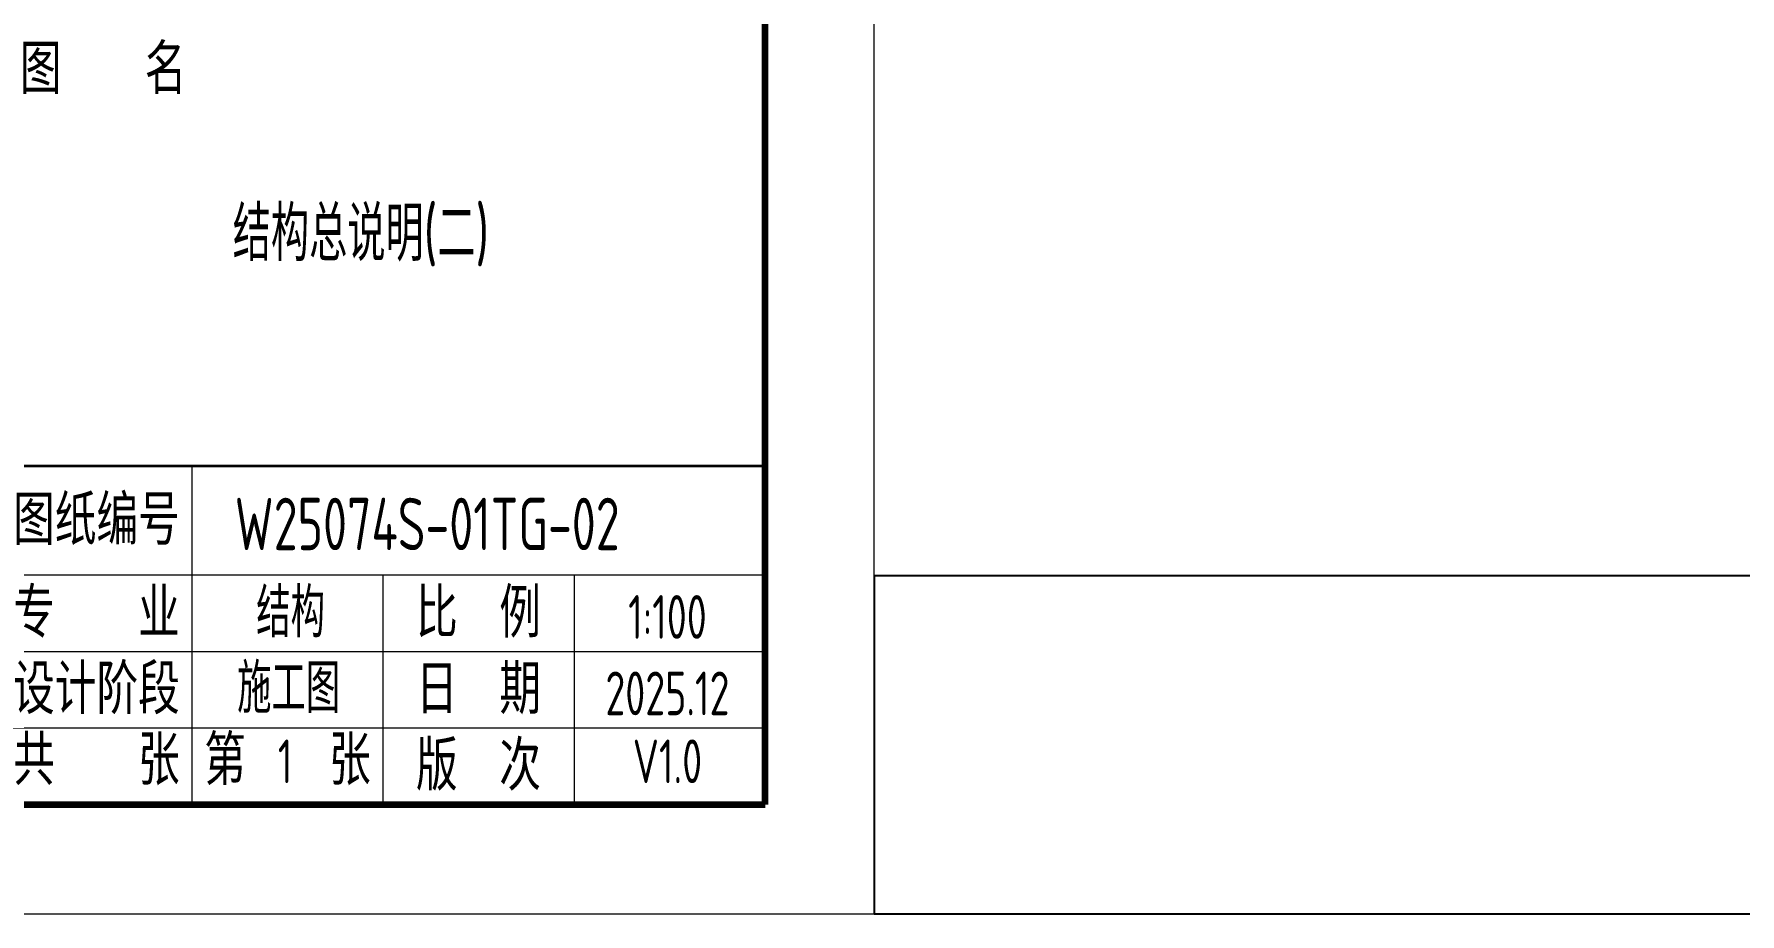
# Model space of a CAD drawing. Extents: x 3968514 to 5230306, y -516551 to -228246.
# Drawn here: x 4214426 to 4230052, y -359553 to -351498 of the extents above; entities that cross this region are included whole.
import ezdxf
from ezdxf.enums import TextEntityAlignment as Align

# ---------------------------------------------------------------- set-up
doc = ezdxf.new("R2010")
doc.units = 0
doc.header["$LTSCALE"] = 1000
doc.header["$MEASUREMENT"] = 0
doc.layers.add('AXIS', color=3, linetype='Continuous', lineweight=15)
doc.layers.add('FRAME', color=3, linetype='Continuous', lineweight=18)
for name, color, linetype in [('PUB_TEXT', 7, 'Continuous'), ('TQ_DESIGNER2000', 7, 'Continuous'), ('图纸名称', 142, 'Continuous')]:
    doc.layers.add(name, color=color, linetype=linetype)
doc.styles.add('FRAME', font='simhei.ttf', dxfattribs={"width": 0.7})
doc.styles.add('TSSD_REIN', font='Tssdeng.shx', dxfattribs={"width": 0.7, "bigfont": 'hztxt.shx'})

# ---------------------------------------------------------------- blocks, each defined once
blk = doc.blocks.new('FWEFS')
at = {"layer": 'TQ_DESIGNER2000', "style": 'TSSD_REIN', "width": 0.7}
for s, height, p in [('结构', 450, (1915369, -2268138)), ('1:100', 400, (1918821, -2268152)), ('施工图', 450, (1915351, -2268831)), ('2025.12', 400, (1918821, -2268852)), ('1', 400, (1915319, -2269474)), ('V1.0', 400, (1918821, -2269474))]:
    blk.add_text(s, height=height, dxfattribs=at).set_placement(p, align=Align.CENTER)
blk = doc.blocks.new('2')
at = {"layer": 'FRAME', "lineweight": 18}
for p, q in [((232618, -72373), (232618, -30373)), ((226368, -68273), (226368, -71373)), ((231618, -69273), (224618, -69273)), ((228118, -69273), (228118, -71373)), ((229868, -69273), (229868, -71373)), ((231618, -69973), (224618, -69973)), ((231618, -70673), (224618, -70673)), ((173218, -72373), (232618, -72373))]:
    blk.add_line(p, q, dxfattribs=at)
at = {"layer": 'FRAME', "lineweight": 100}
for p, q in [((231618, -71373), (231618, -31373)), ((175718, -71373), (231618, -71373))]:
    blk.add_line(p, q, dxfattribs=at)
at = {"layer": 'FRAME', "lineweight": 35}
blk.add_line((231618, -68273), (224618, -68273), dxfattribs=at)
at = {"layer": 'FRAME', "char_height": 400, "style": 'FRAME'}
for s, insert, width, attachment_point in [(' 图    名', (224601, -64423), 1860.82, 1), ('图纸编号', (225493, -68773), 2325.42, 5), ('专    业', (225493, -69623), 2057.29, 5), ('比  例', (228993, -69623), 1677.63, 5), ('设计阶段', (225493, -70323), 2361.02, 5), ('日  期', (228993, -70323), 1618.31, 5), ('共    张', (225493, -70973), 2045.42, 5), ('第    张', (227243, -70973), 2050.17, 5), ('版  次', (228993, -71023), 1753.56, 5)]:
    blk.add_mtext(s, dxfattribs=dict(at, insert=insert, width=width, attachment_point=attachment_point))

msp = doc.modelspace()

# ---------------------------------------------------------------- linework, layer by layer
at = {"color": 6}
msp.add_lwpolyline([(4222121.14215, -359553.30351), (4230487.76297, -359553.30351), (4230487.76297, -356456.7028), (4222121.14215, -356456.7028)], close=True, dxfattribs=at)

# ---------------------------------------------------------------- block references
at = {"layer": 'AXIS', "color": 3}
msp.add_blockref('FWEFS', (2301406.55997, 1911117.49688), dxfattribs=at)
at = {"layer": 'FRAME'}
msp.add_blockref('2', (3989503.62973, -287180.12051), dxfattribs=at)

# ---------------------------------------------------------------- texts
at = {"layer": 'PUB_TEXT', "style": 'TSSD_REIN', "width": 0.7}
msp.add_text('W25074S-01TG-02', height=480, dxfattribs=at).set_placement((4218026.45446, -356223.23045), align=Align.CENTER)
at = {"layer": '图纸名称', "style": 'TSSD_REIN', "width": 0.7}
msp.add_text('结构总说明(二)', height=500, dxfattribs=at).set_placement((4217419.60482, -353575.83221), align=Align.CENTER)

doc.saveas('drawing.dxf')
